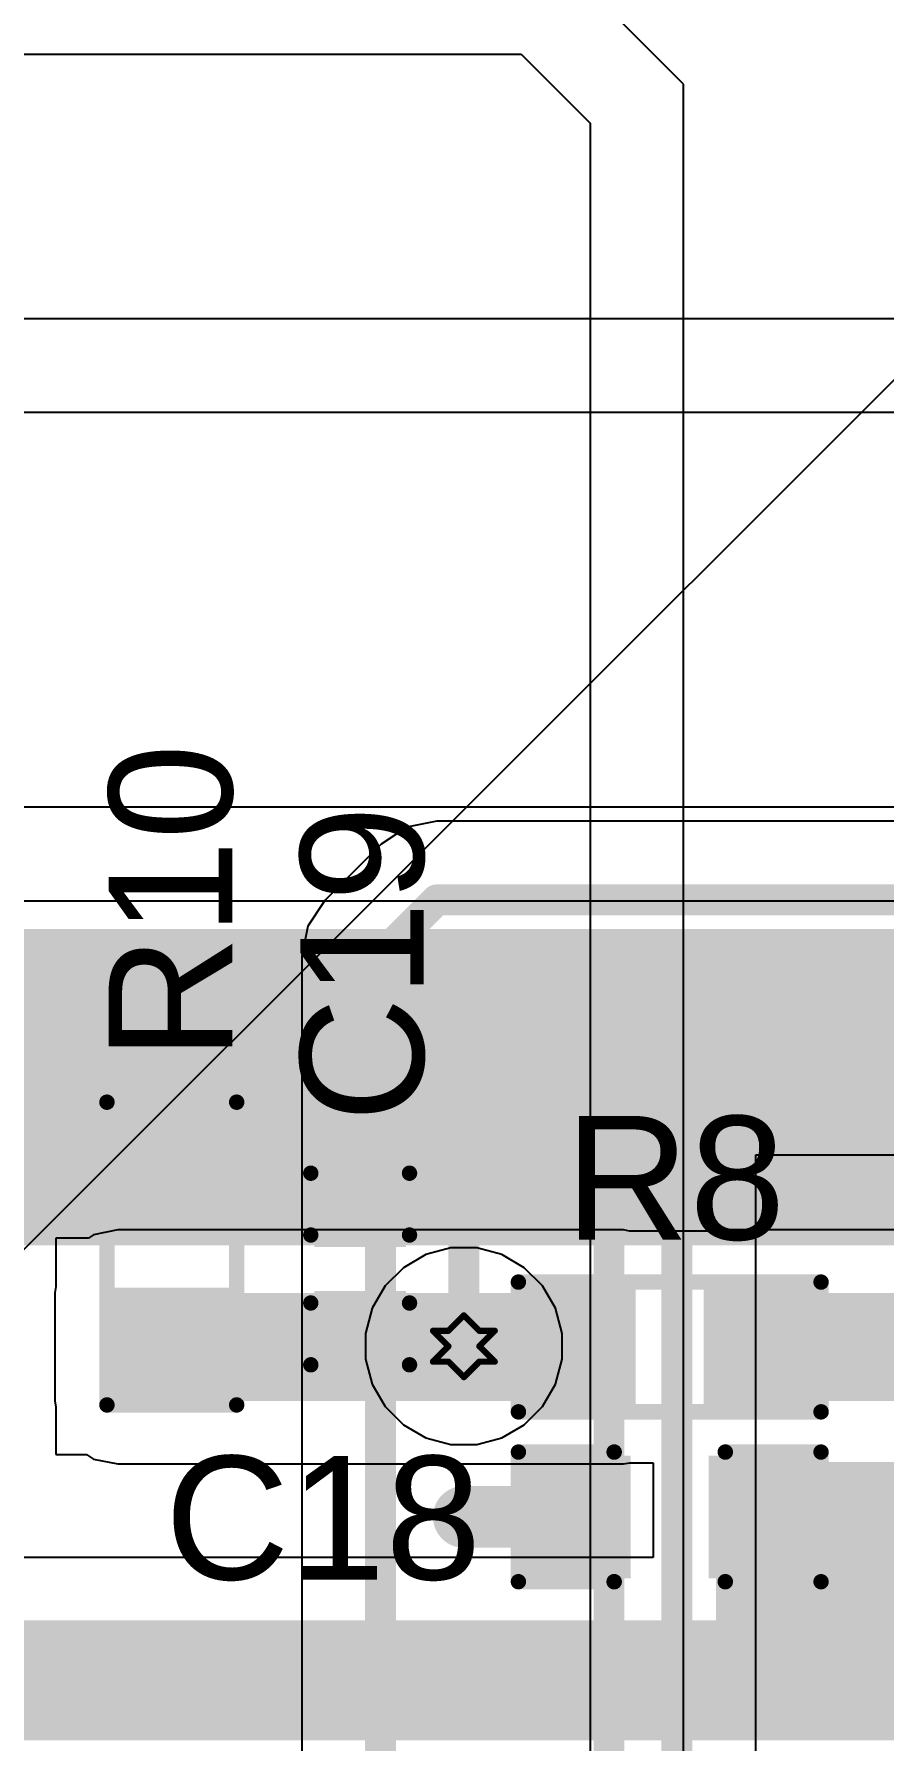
# Model space of a CAD drawing. Header units: inches. Extents: x -3 to 5437, y -3 to 5435.
# Drawn here: x 40.68 to 47.67, y 39.57 to 53.6 of the extents above; entities that cross this region are included whole.
import ezdxf

# ---------------------------------------------------------------- set-up
doc = ezdxf.new("R2010")
doc.units = ezdxf.units.IN
for name, color, linetype in [('Bottom Layer', 5, 'Continuous'), ('Bottom Solder', 6, 'Continuous'), ('Drill Drawing', 1, 'Continuous'), ('GND', 16, 'Continuous'), ('PWR', 76, 'Continuous'), ('Top Layer', 1, 'Continuous'), ('Top Overlay', 2, 'Continuous'), ('Top Paste', 8, 'Continuous'), ('Top Solder', 216, 'Continuous'), ('Via Holes', 16, 'Continuous')]:
    doc.layers.add(name, color=color, linetype=linetype)
doc.styles.add('Arial', font='', dxfattribs={"height": 0.2})
doc.styles.get('Arial').set_extended_font_data('Arial')

# ---------------------------------------------------------------- blocks, each defined once
blk = doc.blocks.new('RES_0603_232')
at = {"layer": 'Top Layer'}
for points in [[(-0.381, 0.4445), (-0.381, -0.4445), (-1.143, -0.4445), (-1.143, 0.4445)], [(1.143, 0.4445), (1.143, -0.4445), (0.381, -0.4445), (0.381, 0.4445)]]:
    blk.add_hatch(color=1, dxfattribs=at).paths.add_polyline_path(points)
at = {"layer": 'Top Paste'}
for points in [[(-0.381, 0.4445), (-0.381, -0.4445), (-1.143, -0.4445), (-1.143, 0.4445)], [(1.143, 0.4445), (1.143, -0.4445), (0.381, -0.4445), (0.381, 0.4445)]]:
    blk.add_hatch(color=8, dxfattribs=at).paths.add_polyline_path(points)
at = {"layer": 'Top Solder'}
for points in [[(-0.2794, 0.5461), (-0.2794, -0.5461), (-1.2446, -0.5461), (-1.2446, 0.5461)], [(1.2446, 0.5461), (1.2446, -0.5461), (0.2794, -0.5461), (0.2794, 0.5461)]]:
    blk.add_hatch(color=216, dxfattribs=at).paths.add_polyline_path(points)
at = {"layer": 'Top Overlay'}
for points in [[(-1.2446, 0.5334, 0.127, 0.127, 0), (1.2446, 0.5334, 0.127, 0.127, 0)], [(-1.2446, 0.5334, 0.127, 0.127, 0), (-1.2446, -0.5334, 0.127, 0.127, 0)], [(1.2446, 0.5334, 0.127, 0.127, 0), (1.2446, -0.5334, 0.127, 0.127, 0)], [(-1.2446, -0.5334, 0.127, 0.127, 0), (1.2446, -0.5334, 0.127, 0.127, 0)]]:
    blk.add_lwpolyline(points, format="xyseb", dxfattribs=at)
for points in [[(-1.27635, 0.5334, 0.0635, 0.0635, 1), (-1.21285, 0.5334, 0.0635, 0.0635, 1)], [(-1.27635, 0.5334, 0.0635, 0.0635, 1), (-1.21285, 0.5334, 0.0635, 0.0635, 1)], [(1.21285, 0.5334, 0.0635, 0.0635, 1), (1.27635, 0.5334, 0.0635, 0.0635, 1)], [(1.21285, 0.5334, 0.0635, 0.0635, 1), (1.27635, 0.5334, 0.0635, 0.0635, 1)], [(-1.27635, -0.5334, 0.0635, 0.0635, 1), (-1.21285, -0.5334, 0.0635, 0.0635, 1)], [(-1.27635, -0.5334, 0.0635, 0.0635, 1), (-1.21285, -0.5334, 0.0635, 0.0635, 1)], [(1.21285, -0.5334, 0.0635, 0.0635, 1), (1.27635, -0.5334, 0.0635, 0.0635, 1)], [(1.21285, -0.5334, 0.0635, 0.0635, 1), (1.27635, -0.5334, 0.0635, 0.0635, 1)]]:
    blk.add_lwpolyline(points, format="xyseb", close=True, dxfattribs=at)
blk = doc.blocks.new('RES_0603_233')
at = {"layer": 'Top Layer'}
for points in [[(-0.381, 0.4445), (-0.381, -0.4445), (-1.143, -0.4445), (-1.143, 0.4445)], [(1.143, 0.4445), (1.143, -0.4445), (0.381, -0.4445), (0.381, 0.4445)]]:
    blk.add_hatch(color=1, dxfattribs=at).paths.add_polyline_path(points)
at = {"layer": 'Top Paste'}
for points in [[(-0.381, 0.4445), (-0.381, -0.4445), (-1.143, -0.4445), (-1.143, 0.4445)], [(1.143, 0.4445), (1.143, -0.4445), (0.381, -0.4445), (0.381, 0.4445)]]:
    blk.add_hatch(color=8, dxfattribs=at).paths.add_polyline_path(points)
at = {"layer": 'Top Solder'}
for points in [[(-0.2794, 0.5461), (-0.2794, -0.5461), (-1.2446, -0.5461), (-1.2446, 0.5461)], [(1.2446, 0.5461), (1.2446, -0.5461), (0.2794, -0.5461), (0.2794, 0.5461)]]:
    blk.add_hatch(color=216, dxfattribs=at).paths.add_polyline_path(points)
at = {"layer": 'Top Overlay'}
for points in [[(1.2446, 0.5334, 0.127, 0.127, 0), (-1.2446, 0.5334, 0.127, 0.127, 0)], [(-1.2446, 0.5334, 0.127, 0.127, 0), (-1.2446, -0.5334, 0.127, 0.127, 0)], [(1.2446, 0.5334, 0.127, 0.127, 0), (1.2446, -0.5334, 0.127, 0.127, 0)], [(1.2446, -0.5334, 0.127, 0.127, 0), (-1.2446, -0.5334, 0.127, 0.127, 0)]]:
    blk.add_lwpolyline(points, format="xyseb", dxfattribs=at)
for points in [[(-1.27635, 0.5334, 0.0635, 0.0635, 1), (-1.21285, 0.5334, 0.0635, 0.0635, 1)], [(-1.27635, 0.5334, 0.0635, 0.0635, 1), (-1.21285, 0.5334, 0.0635, 0.0635, 1)], [(1.21285, 0.5334, 0.0635, 0.0635, 1), (1.27635, 0.5334, 0.0635, 0.0635, 1)], [(1.21285, 0.5334, 0.0635, 0.0635, 1), (1.27635, 0.5334, 0.0635, 0.0635, 1)], [(-1.27635, -0.5334, 0.0635, 0.0635, 1), (-1.21285, -0.5334, 0.0635, 0.0635, 1)], [(-1.27635, -0.5334, 0.0635, 0.0635, 1), (-1.21285, -0.5334, 0.0635, 0.0635, 1)], [(1.21285, -0.5334, 0.0635, 0.0635, 1), (1.27635, -0.5334, 0.0635, 0.0635, 1)], [(1.21285, -0.5334, 0.0635, 0.0635, 1), (1.27635, -0.5334, 0.0635, 0.0635, 1)]]:
    blk.add_lwpolyline(points, format="xyseb", close=True, dxfattribs=at)
blk = doc.blocks.new('C___0402_236')
at = {"layer": 'Top Layer'}
for points in [[(-0.699, -0.318), (-0.699, 0.318), (-0.241, 0.318), (-0.241, -0.318)], [(0.241, -0.318), (0.241, 0.318), (0.699, 0.318), (0.699, -0.318)]]:
    blk.add_hatch(color=1, dxfattribs=at).paths.add_polyline_path(points)
at = {"layer": 'Top Paste'}
for points in [[(-0.699, -0.318), (-0.699, 0.318), (-0.241, 0.318), (-0.241, -0.318)], [(0.241, -0.318), (0.241, 0.318), (0.699, 0.318), (0.699, -0.318)]]:
    blk.add_hatch(color=8, dxfattribs=at).paths.add_polyline_path(points)
at = {"layer": 'Top Solder'}
for points in [[(-0.758, -0.377), (-0.758, 0.377), (-0.181, 0.377), (-0.181, -0.377)], [(0.181, -0.377), (0.181, 0.377), (0.758, 0.377), (0.758, -0.377)]]:
    blk.add_hatch(color=216, dxfattribs=at).paths.add_polyline_path(points)
at = {"layer": 'Top Overlay'}
for points in [[(-0.787, 0.406, 0.127, 0.127, 0), (-0.279, 0.406, 0.127, 0.127, 0)], [(-0.787, 0.406, 0.127, 0.127, 0), (-0.787, -0.406, 0.127, 0.127, 0)], [(0.279, 0.406, 0.127, 0.127, 0), (0.787, 0.406, 0.127, 0.127, 0)], [(0.787, 0.406, 0.127, 0.127, 0), (0.787, -0.406, 0.127, 0.127, 0)], [(-0.787, -0.406, 0.127, 0.127, 0), (-0.279, -0.406, 0.127, 0.127, 0)], [(0.279, -0.406, 0.127, 0.127, 0), (0.787, -0.406, 0.127, 0.127, 0)]]:
    blk.add_lwpolyline(points, format="xyseb", dxfattribs=at)
for points in [[(-0.819, 0.406, 0.0635, 0.0635, 1), (-0.756, 0.406, 0.0635, 0.0635, 1)], [(-0.819, 0.406, 0.0635, 0.0635, 1), (-0.756, 0.406, 0.0635, 0.0635, 1)], [(-0.311, 0.406, 0.0635, 0.0635, 1), (-0.248, 0.406, 0.0635, 0.0635, 1)], [(0.248, 0.406, 0.0635, 0.0635, 1), (0.311, 0.406, 0.0635, 0.0635, 1)], [(0.756, 0.406, 0.0635, 0.0635, 1), (0.819, 0.406, 0.0635, 0.0635, 1)], [(0.756, 0.406, 0.0635, 0.0635, 1), (0.819, 0.406, 0.0635, 0.0635, 1)], [(-0.819, -0.406, 0.0635, 0.0635, 1), (-0.756, -0.406, 0.0635, 0.0635, 1)], [(-0.819, -0.406, 0.0635, 0.0635, 1), (-0.756, -0.406, 0.0635, 0.0635, 1)], [(-0.311, -0.406, 0.0635, 0.0635, 1), (-0.248, -0.406, 0.0635, 0.0635, 1)], [(0.248, -0.406, 0.0635, 0.0635, 1), (0.311, -0.406, 0.0635, 0.0635, 1)], [(0.756, -0.406, 0.0635, 0.0635, 1), (0.819, -0.406, 0.0635, 0.0635, 1)], [(0.756, -0.406, 0.0635, 0.0635, 1), (0.819, -0.406, 0.0635, 0.0635, 1)]]:
    blk.add_lwpolyline(points, format="xyseb", close=True, dxfattribs=at)
blk = doc.blocks.new('C__0603_237')
at = {"layer": 'Top Layer'}
for points in [[(-0.381, 0.445), (-0.381, -0.445), (-1.143, -0.445), (-1.143, 0.445)], [(1.143, 0.445), (1.143, -0.445), (0.381, -0.445), (0.381, 0.445)]]:
    blk.add_hatch(color=1, dxfattribs=at).paths.add_polyline_path(points)
at = {"layer": 'Top Paste'}
for points in [[(-0.381, 0.445), (-0.381, -0.445), (-1.143, -0.445), (-1.143, 0.445)], [(1.143, 0.445), (1.143, -0.445), (0.381, -0.445), (0.381, 0.445)]]:
    blk.add_hatch(color=8, dxfattribs=at).paths.add_polyline_path(points)
at = {"layer": 'Top Solder'}
for points in [[(-0.321, 0.504), (-0.321, -0.504), (-1.203, -0.504), (-1.203, 0.504)], [(1.203, 0.504), (1.203, -0.504), (0.321, -0.504), (0.321, 0.504)]]:
    blk.add_hatch(color=216, dxfattribs=at).paths.add_polyline_path(points)
at = {"layer": 'Top Overlay'}
for points in [[(-0.457, 0.533, 0.127, 0.127, 0), (-1.245, 0.533, 0.127, 0.127, 0)], [(-1.245, 0.533, 0.127, 0.127, 0), (-1.245, -0.533, 0.127, 0.127, 0)], [(1.245, 0.533, 0.127, 0.127, 0), (0.457, 0.533, 0.127, 0.127, 0)], [(1.245, 0.533, 0.127, 0.127, 0), (1.245, -0.533, 0.127, 0.127, 0)], [(-0.457, -0.533, 0.127, 0.127, 0), (-1.245, -0.533, 0.127, 0.127, 0)], [(1.245, -0.533, 0.127, 0.127, 0), (0.457, -0.533, 0.127, 0.127, 0)]]:
    blk.add_lwpolyline(points, format="xyseb", dxfattribs=at)
for points in [[(-1.276, 0.533, 0.0635, 0.0635, 1), (-1.213, 0.533, 0.0635, 0.0635, 1)], [(-1.276, 0.533, 0.0635, 0.0635, 1), (-1.213, 0.533, 0.0635, 0.0635, 1)], [(-0.489, 0.533, 0.0635, 0.0635, 1), (-0.425, 0.533, 0.0635, 0.0635, 1)], [(0.425, 0.533, 0.0635, 0.0635, 1), (0.489, 0.533, 0.0635, 0.0635, 1)], [(1.213, 0.533, 0.0635, 0.0635, 1), (1.276, 0.533, 0.0635, 0.0635, 1)], [(1.213, 0.533, 0.0635, 0.0635, 1), (1.276, 0.533, 0.0635, 0.0635, 1)], [(-1.276, -0.533, 0.0635, 0.0635, 1), (-1.213, -0.533, 0.0635, 0.0635, 1)], [(-1.276, -0.533, 0.0635, 0.0635, 1), (-1.213, -0.533, 0.0635, 0.0635, 1)], [(-0.489, -0.533, 0.0635, 0.0635, 1), (-0.425, -0.533, 0.0635, 0.0635, 1)], [(0.425, -0.533, 0.0635, 0.0635, 1), (0.489, -0.533, 0.0635, 0.0635, 1)], [(1.213, -0.533, 0.0635, 0.0635, 1), (1.276, -0.533, 0.0635, 0.0635, 1)], [(1.213, -0.533, 0.0635, 0.0635, 1), (1.276, -0.533, 0.0635, 0.0635, 1)]]:
    blk.add_lwpolyline(points, format="xyseb", close=True, dxfattribs=at)

msp = doc.modelspace()

# ---------------------------------------------------------------- hatches: boundary and pattern name
at = {"layer": 'Bottom Layer'}
h = msp.add_hatch(color=5, dxfattribs=at)
edge = h.paths.add_edge_path()
edge.add_arc((44.218, 42.812), 0.3, 0, 360)
at = {"layer": 'Bottom Solder'}
h = msp.add_hatch(color=6, dxfattribs=at)
edge = h.paths.add_edge_path()
edge.add_arc((44.218, 42.812), 0.15, 0, 360)
at = {"layer": 'GND'}
h = msp.add_hatch(color=16, dxfattribs=at)
edge = h.paths.add_edge_path()
edge.add_arc((44.218, 42.812), 0.3, 0, 360)
at = {"layer": 'PWR'}
h = msp.add_hatch(color=76, dxfattribs=at)
edge = h.paths.add_edge_path()
edge.add_arc((44.218, 42.812), 0.3, 0, 360)
at = {"layer": 'Top Layer'}
for points in [[(35.814, 43.642), (49.743, 43.642), (49.743, 46.242), (35.814, 46.242)], [(41.371, 42.362), (45.53, 42.362), (45.53, 43.251), (41.371, 43.251)], [(46.292, 42.362), (49.743, 42.362), (49.743, 43.251), (46.292, 43.251)], [(46.292, 39.573), (49.743, 39.573), (49.743, 41.861), (46.292, 41.861)], [(37.452, 39.573), (49.755, 39.573), (49.755, 40.558), (37.452, 40.558)]]:
    msp.add_hatch(color=1, dxfattribs=at).paths.add_polyline_path(points)
h = msp.add_hatch(color=1, dxfattribs=at)
edge = h.paths.add_edge_path()
edge.add_arc((44.218, 42.812), 0.3, 0, 360)
at = {"layer": 'Top Solder'}
h = msp.add_hatch(color=216, dxfattribs=at)
edge = h.paths.add_edge_path()
edge.add_arc((44.218, 42.812), 0.15, 0, 360)
at = {"layer": 'Via Holes'}
h = msp.add_hatch(color=7, dxfattribs=at)
edge = h.paths.add_edge_path()
edge.add_arc((44.218, 42.812), 0.15, 0, 360)

# ---------------------------------------------------------------- linework, layer by layer
at = {"layer": 'Bottom Layer'}
for p, q in [((43.748, 47.08), (43.538, 46.94)), ((43.995, 47.129), (43.748, 47.08)), ((53.639, 47.129), (43.995, 47.129)), ((43.538, 46.94), (43.074, 46.477)), ((43.074, 46.477), (42.934, 46.267)), ((42.934, 46.267), (42.885, 46.019)), ((42.885, 46.019), (42.885, 26.634)), ((46.618, 32.758), (46.618, 44.387)), ((46.618, 44.387), (82.171, 44.387))]:
    msp.add_line(p, q, dxfattribs=at)
for points in [[(43.532, 46.019, 0.254, 0.254, 0), (43.995, 46.482, 0.254, 0.254, 0)], [(43.995, 46.482, 0.254, 0.254, 0), (94.916, 46.482, 0.254, 0.254, 0)], [(43.532, 26.366, 0.254, 0.254, 0), (43.532, 46.019, 0.254, 0.254, 0)], [(44.218, 45.697, 0.254, 0.254, 0), (44.52, 45.999, 0.254, 0.254, 0)], [(44.52, 45.999, 0.254, 0.254, 0), (95.044, 45.999, 0.254, 0.254, 0)], [(44.218, 42.812, 0.254, 0.254, 0), (44.218, 45.697, 0.254, 0.254, 0)], [(45.412, 44.914, 0.254, 0.254, 0), (46.015, 45.517, 0.254, 0.254, 0)], [(46.015, 45.517, 0.254, 0.254, 0), (95.172, 45.517, 0.254, 0.254, 0)], [(45.97, 44.723, 0.254, 0.254, 0), (46.282, 45.034, 0.254, 0.254, 0)], [(46.282, 45.034, 0.254, 0.254, 0), (95.3, 45.034, 0.254, 0.254, 0)], [(45.412, 31.285, 0.254, 0.254, 0), (45.412, 44.914, 0.254, 0.254, 0)], [(45.97, 26.412, 0.254, 0.254, 0), (45.97, 44.723, 0.254, 0.254, 0)]]:
    msp.add_lwpolyline(points, format="xyseb", dxfattribs=at)
for points in [[(43.932, 46.482, 0.127, 0.127, 1), (44.059, 46.482, 0.127, 0.127, 1)], [(43.932, 46.482, 0.127, 0.127, 1), (44.059, 46.482, 0.127, 0.127, 1)], [(43.469, 46.019, 0.127, 0.127, 1), (43.596, 46.019, 0.127, 0.127, 1)], [(43.469, 46.019, 0.127, 0.127, 1), (43.596, 46.019, 0.127, 0.127, 1)], [(44.457, 45.999, 0.127, 0.127, 1), (44.584, 45.999, 0.127, 0.127, 1)], [(44.457, 45.999, 0.127, 0.127, 1), (44.584, 45.999, 0.127, 0.127, 1)], [(44.155, 45.697, 0.127, 0.127, 1), (44.282, 45.697, 0.127, 0.127, 1)], [(44.155, 45.697, 0.127, 0.127, 1), (44.282, 45.697, 0.127, 0.127, 1)], [(45.951, 45.517, 0.127, 0.127, 1), (46.078, 45.517, 0.127, 0.127, 1)], [(45.951, 45.517, 0.127, 0.127, 1), (46.078, 45.517, 0.127, 0.127, 1)], [(46.218, 45.034, 0.127, 0.127, 1), (46.345, 45.034, 0.127, 0.127, 1)], [(46.218, 45.034, 0.127, 0.127, 1), (46.345, 45.034, 0.127, 0.127, 1)], [(45.348, 44.914, 0.127, 0.127, 1), (45.475, 44.914, 0.127, 0.127, 1)], [(45.348, 44.914, 0.127, 0.127, 1), (45.475, 44.914, 0.127, 0.127, 1)], [(45.907, 44.723, 0.127, 0.127, 1), (46.034, 44.723, 0.127, 0.127, 1)], [(45.907, 44.723, 0.127, 0.127, 1), (46.034, 44.723, 0.127, 0.127, 1)], [(44.155, 42.812, 0.127, 0.127, 1), (44.282, 42.812, 0.127, 0.127, 1)]]:
    msp.add_lwpolyline(points, format="xyseb", close=True, dxfattribs=at)
at = {"layer": 'Bottom Solder'}
msp.add_line((0.338, 3.382), (5436.901, 5435.166), dxfattribs=at)
at = {"layer": 'Drill Drawing'}
for points in [[(44.091, 42.939, 0.0508, 0.0508, 0), (44.218, 43.066, 0.0508, 0.0508, 0)], [(44.218, 43.066, 0.0508, 0.0508, 0), (44.345, 42.939, 0.0508, 0.0508, 0)], [(43.964, 42.939, 0.0508, 0.0508, 0), (44.091, 42.812, 0.0508, 0.0508, 0)], [(43.964, 42.939, 0.0508, 0.0508, 0), (44.091, 42.939, 0.0508, 0.0508, 0)], [(44.345, 42.939, 0.0508, 0.0508, 0), (44.472, 42.939, 0.0508, 0.0508, 0)], [(44.345, 42.812, 0.0508, 0.0508, 0), (44.472, 42.939, 0.0508, 0.0508, 0)], [(43.964, 42.685, 0.0508, 0.0508, 0), (44.091, 42.812, 0.0508, 0.0508, 0)], [(44.345, 42.812, 0.0508, 0.0508, 0), (44.472, 42.685, 0.0508, 0.0508, 0)], [(43.964, 42.685, 0.0508, 0.0508, 0), (44.091, 42.685, 0.0508, 0.0508, 0)], [(44.091, 42.685, 0.0508, 0.0508, 0), (44.218, 42.558, 0.0508, 0.0508, 0)], [(44.218, 42.558, 0.0508, 0.0508, 0), (44.345, 42.685, 0.0508, 0.0508, 0)], [(44.345, 42.685, 0.0508, 0.0508, 0), (44.472, 42.685, 0.0508, 0.0508, 0)]]:
    msp.add_lwpolyline(points, format="xyseb", dxfattribs=at)
for points in [[(44.205, 43.066, 0.0254, 0.0254, 1), (44.231, 43.066, 0.0254, 0.0254, 1)], [(44.205, 43.066, 0.0254, 0.0254, 1), (44.231, 43.066, 0.0254, 0.0254, 1)], [(43.951, 42.939, 0.0254, 0.0254, 1), (43.977, 42.939, 0.0254, 0.0254, 1)], [(43.951, 42.939, 0.0254, 0.0254, 1), (43.977, 42.939, 0.0254, 0.0254, 1)], [(44.078, 42.939, 0.0254, 0.0254, 1), (44.104, 42.939, 0.0254, 0.0254, 1)], [(44.078, 42.939, 0.0254, 0.0254, 1), (44.104, 42.939, 0.0254, 0.0254, 1)], [(44.332, 42.939, 0.0254, 0.0254, 1), (44.358, 42.939, 0.0254, 0.0254, 1)], [(44.332, 42.939, 0.0254, 0.0254, 1), (44.358, 42.939, 0.0254, 0.0254, 1)], [(44.459, 42.939, 0.0254, 0.0254, 1), (44.485, 42.939, 0.0254, 0.0254, 1)], [(44.459, 42.939, 0.0254, 0.0254, 1), (44.485, 42.939, 0.0254, 0.0254, 1)], [(44.078, 42.812, 0.0254, 0.0254, 1), (44.104, 42.812, 0.0254, 0.0254, 1)], [(44.078, 42.812, 0.0254, 0.0254, 1), (44.104, 42.812, 0.0254, 0.0254, 1)], [(44.332, 42.812, 0.0254, 0.0254, 1), (44.358, 42.812, 0.0254, 0.0254, 1)], [(44.332, 42.812, 0.0254, 0.0254, 1), (44.358, 42.812, 0.0254, 0.0254, 1)], [(43.951, 42.685, 0.0254, 0.0254, 1), (43.977, 42.685, 0.0254, 0.0254, 1)], [(43.951, 42.685, 0.0254, 0.0254, 1), (43.977, 42.685, 0.0254, 0.0254, 1)], [(44.078, 42.685, 0.0254, 0.0254, 1), (44.104, 42.685, 0.0254, 0.0254, 1)], [(44.078, 42.685, 0.0254, 0.0254, 1), (44.104, 42.685, 0.0254, 0.0254, 1)], [(44.332, 42.685, 0.0254, 0.0254, 1), (44.358, 42.685, 0.0254, 0.0254, 1)], [(44.332, 42.685, 0.0254, 0.0254, 1), (44.358, 42.685, 0.0254, 0.0254, 1)], [(44.459, 42.685, 0.0254, 0.0254, 1), (44.485, 42.685, 0.0254, 0.0254, 1)], [(44.459, 42.685, 0.0254, 0.0254, 1), (44.485, 42.685, 0.0254, 0.0254, 1)], [(44.205, 42.558, 0.0254, 0.0254, 1), (44.231, 42.558, 0.0254, 0.0254, 1)], [(44.205, 42.558, 0.0254, 0.0254, 1), (44.231, 42.558, 0.0254, 0.0254, 1)]]:
    msp.add_lwpolyline(points, format="xyseb", close=True, dxfattribs=at)
at = {"layer": 'GND'}
for p, q in [((43.906, 43.565), (43.722, 43.458)), ((44.112, 43.62), (43.906, 43.565)), ((44.324, 43.62), (44.112, 43.62)), ((44.53, 43.565), (44.324, 43.62)), ((44.714, 43.458), (44.53, 43.565)), ((43.722, 43.458), (43.571, 43.308)), ((44.865, 43.308), (44.714, 43.458)), ((43.571, 43.308), (43.465, 43.124)), ((44.971, 43.124), (44.865, 43.308)), ((43.465, 43.124), (43.41, 42.918)), ((45.026, 42.918), (44.971, 43.124)), ((43.41, 42.918), (43.41, 42.706)), ((45.026, 42.706), (45.026, 42.918)), ((43.41, 42.706), (43.465, 42.5)), ((44.971, 42.5), (45.026, 42.706)), ((43.465, 42.5), (43.571, 42.316)), ((44.865, 42.316), (44.971, 42.5)), ((43.571, 42.316), (43.722, 42.165)), ((44.714, 42.165), (44.865, 42.316)), ((43.722, 42.165), (43.906, 42.059)), ((44.53, 42.059), (44.714, 42.165)), ((43.906, 42.059), (44.112, 42.004)), ((44.112, 42.004), (44.324, 42.004)), ((44.324, 42.004), (44.53, 42.059))]:
    msp.add_line(p, q, dxfattribs=at)
at = {"layer": 'PWR'}
for p, q in [((46.025, 53.188), (45.009, 54.204)), ((28.976, 53.435), (44.69, 53.435)), ((44.69, 53.435), (45.256, 52.869)), ((46.025, 25.118), (46.025, 53.188)), ((45.256, 52.869), (45.256, 26.118)), ((43.906, 43.565), (43.722, 43.458)), ((44.112, 43.62), (43.906, 43.565)), ((44.324, 43.62), (44.112, 43.62)), ((44.53, 43.565), (44.324, 43.62)), ((44.714, 43.458), (44.53, 43.565)), ((43.722, 43.458), (43.571, 43.308)), ((44.865, 43.308), (44.714, 43.458)), ((43.571, 43.308), (43.465, 43.124)), ((44.971, 43.124), (44.865, 43.308)), ((43.465, 43.124), (43.41, 42.918)), ((45.026, 42.918), (44.971, 43.124)), ((43.41, 42.918), (43.41, 42.706)), ((45.026, 42.706), (45.026, 42.918)), ((43.41, 42.706), (43.465, 42.5)), ((44.971, 42.5), (45.026, 42.706)), ((43.465, 42.5), (43.571, 42.316)), ((44.865, 42.316), (44.971, 42.5)), ((43.571, 42.316), (43.722, 42.165)), ((44.714, 42.165), (44.865, 42.316)), ((43.722, 42.165), (43.906, 42.059)), ((44.53, 42.059), (44.714, 42.165)), ((43.906, 42.059), (44.112, 42.004)), ((44.112, 42.004), (44.324, 42.004)), ((44.324, 42.004), (44.53, 42.059))]:
    msp.add_line(p, q, dxfattribs=at)
at = {"layer": 'Top Layer'}
for p, q in [((52.524, 51.259), (34.312, 51.259)), ((34.312, 50.491), (52.524, 50.491)), ((50.74, 47.244), (34.312, 47.244)), ((35.489, 46.475), (49.972, 46.475)), ((41.13, 43.701), (40.863, 43.701)), ((40.863, 43.701), (40.863, 43.301)), ((41.173, 43.729), (41.13, 43.701)), ((41.371, 43.769), (41.173, 43.729)), ((45.53, 43.769), (41.371, 43.769)), ((45.58, 43.759), (45.53, 43.769)), ((46.242, 43.759), (45.58, 43.759)), ((46.292, 43.769), (46.242, 43.759)), ((49.743, 43.769), (46.292, 43.769)), ((40.863, 43.301), (40.853, 43.251)), ((40.853, 43.251), (40.853, 42.362)), ((40.853, 42.362), (40.863, 42.312)), ((40.863, 42.312), (40.863, 41.923)), ((40.863, 41.923), (41.114, 41.923)), ((41.114, 41.923), (41.173, 41.883)), ((41.173, 41.883), (41.371, 41.844)), ((41.371, 41.844), (45.53, 41.844)), ((45.53, 41.844), (45.58, 41.854)), ((45.58, 41.854), (45.774, 41.854)), ((45.774, 41.854), (45.774, 41.076)), ((45.774, 41.076), (39.559, 41.076))]:
    msp.add_line(p, q, dxfattribs=at)
msp.add_lwpolyline([(44.218, 41.409, 0.508, 0.508, 0), (45.149, 41.409, 0.508, 0.508, 0)], format="xyseb", dxfattribs=at)
for points in [[(44.091, 41.409, 0.254, 0.254, 1), (44.345, 41.409, 0.254, 0.254, 1)], [(45.022, 41.409, 0.254, 0.254, 1), (45.276, 41.409, 0.254, 0.254, 1)]]:
    msp.add_lwpolyline(points, format="xyseb", close=True, dxfattribs=at)
at = {"layer": 'Top Solder'}
msp.add_line((0.338, 3.382), (5436.901, 5435.166), dxfattribs=at)

# ---------------------------------------------------------------- block references
for name, p, rotation in [('RES_0603_232', (41.816, 43.574), 90), ('C___0402_236', (43.365, 43.447), 90), ('RES_0603_233', (45.911, 42.806), 180), ('C__0603_237', (45.911, 41.409), 180)]:
    msp.add_blockref(name, p, dxfattribs=dict(rotation=rotation))

# ---------------------------------------------------------------- texts
at = {"layer": 'Top Overlay', "style": 'Arial'}
for s, p in [('R10', (42.313, 45.162)), ('C19', (43.888, 44.654))]:
    msp.add_text(s, height=1.016, rotation=90, dxfattribs=at).set_placement(p)
for s, p in [('R8', (45.048, 43.689)), ('C18', (41.758, 40.894))]:
    msp.add_text(s, height=1.016, dxfattribs=at).set_placement(p)

doc.saveas('drawing.dxf')
